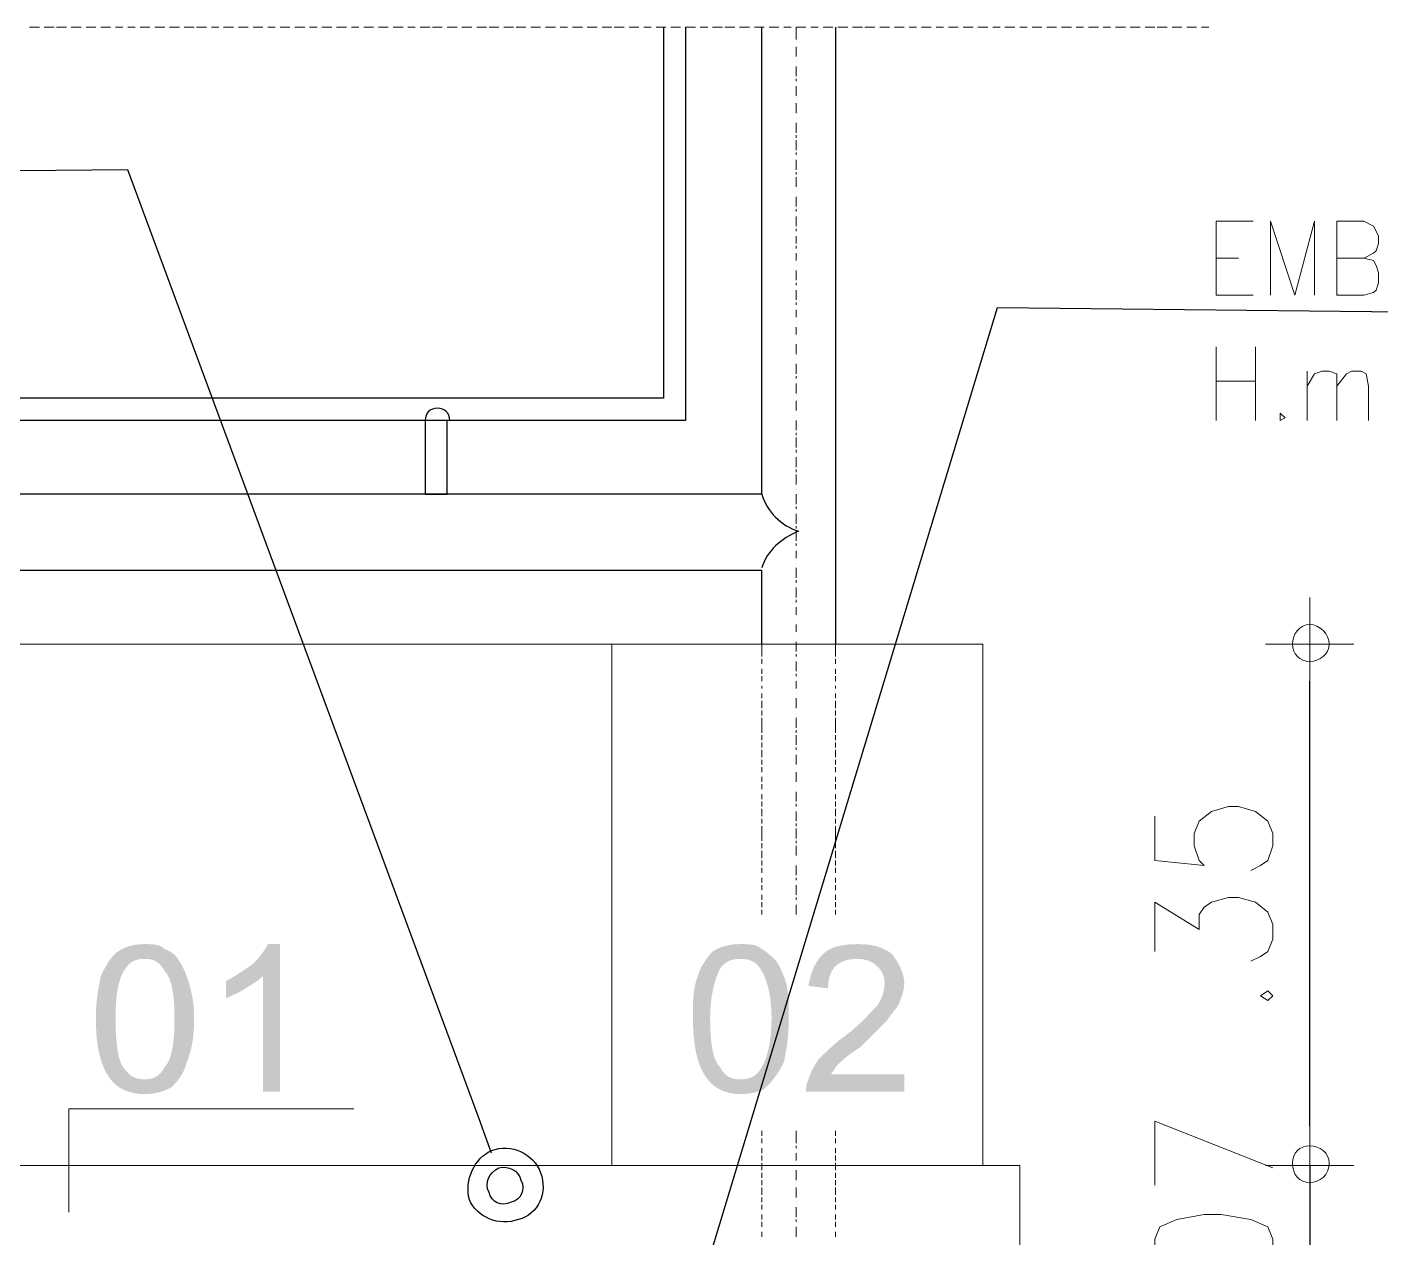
# Model space of a CAD drawing. Header units: millimetres. Extents: x 2928 to 3112, y 1220 to 1280.
# Drawn here: x 3096.001 to 3097.824, y 1252.333 to 1253.962 of the extents above; entities that cross this region are included whole.
import ezdxf

# ---------------------------------------------------------------- set-up
doc = ezdxf.new("R2010")
doc.units = ezdxf.units.MM

msp = doc.modelspace()

# ---------------------------------------------------------------- hatches: boundary and pattern name
at = {"true_color": 0x000007}
h = msp.add_hatch(color=7, dxfattribs=at)
edge = h.paths.add_edge_path()
edge.add_spline(control_points=[(3096.09406, 1252.62868), (3096.09406, 1252.65184), (3096.09737, 1252.66838), (3096.10068, 1252.68492), (3096.10068, 1252.68492), (3096.10729, 1252.69815), (3096.11391, 1252.71138), (3096.12383, 1252.718), (3096.12383, 1252.718), (3096.13376, 1252.72461), (3096.14368, 1252.72792), (3096.16022, 1252.72792), (3096.16022, 1252.72792), (3096.17014, 1252.72792), (3096.18007, 1252.72792), (3096.18668, 1252.7213), (3096.18668, 1252.7213), (3096.19661, 1252.718), (3096.20322, 1252.71138), (3096.20653, 1252.70476), (3096.20653, 1252.70476), (3096.21315, 1252.69484), (3096.21646, 1252.68492), (3096.21976, 1252.67499), (3096.21976, 1252.67499), (3096.22307, 1252.66176), (3096.22638, 1252.64853), (3096.22638, 1252.62868), (3096.22638, 1252.62868), (3096.22638, 1252.60222), (3096.22307, 1252.58568), (3096.21646, 1252.56914), (3096.21646, 1252.56914), (3096.21315, 1252.5559), (3096.20653, 1252.54598), (3096.19661, 1252.53606), (3096.19661, 1252.53606), (3096.18668, 1252.52944), (3096.17345, 1252.52613), (3096.16022, 1252.52613), (3096.16022, 1252.52613), (3096.14037, 1252.52613), (3096.12383, 1252.53275), (3096.11391, 1252.54598), (3096.11391, 1252.54598), (3096.10068, 1252.56252), (3096.09406, 1252.58898), (3096.09406, 1252.62868)], knot_values=[0, 0, 0, 0, 0.0208333, 0.0208333, 0.0208333, 0.0208333, 0.0416667, 0.0416667, 0.0416667, 0.0416667, 0.0625, 0.0625, 0.0625, 0.0625, 0.0833333, 0.0833333, 0.0833333, 0.0833333, 0.1041667, 0.1041667, 0.1041667, 0.1041667, 0.125, 0.125, 0.125, 0.125, 0.1458333, 0.1458333, 0.1458333, 0.1458333, 0.1666667, 0.1666667, 0.1666667, 0.1666667, 0.1875, 0.1875, 0.1875, 0.1875, 0.2083333, 0.2083333, 0.2083333, 0.2083333, 0.2291666, 0.2291666, 0.2291666, 0.2291666, 1, 1, 1, 1], degree=3, periodic=0)
edge = h.paths.add_edge_path()
edge.add_spline(control_points=[(3096.12052, 1252.62868), (3096.12052, 1252.5956), (3096.12383, 1252.57244), (3096.13045, 1252.56252), (3096.13045, 1252.56252), (3096.14037, 1252.54929), (3096.14699, 1252.54598), (3096.16022, 1252.54598), (3096.16022, 1252.54598), (3096.17014, 1252.54598), (3096.18007, 1252.54929), (3096.18668, 1252.56252), (3096.18668, 1252.56252), (3096.19661, 1252.57244), (3096.19992, 1252.5956), (3096.19992, 1252.62868), (3096.19992, 1252.62868), (3096.19992, 1252.65845), (3096.19661, 1252.68161), (3096.18668, 1252.69153), (3096.18668, 1252.69153), (3096.18007, 1252.70476), (3096.17014, 1252.70807), (3096.16022, 1252.70807), (3096.16022, 1252.70807), (3096.14699, 1252.70807), (3096.14037, 1252.70476), (3096.13376, 1252.69484), (3096.13376, 1252.69484), (3096.12383, 1252.68161), (3096.12052, 1252.65845), (3096.12052, 1252.62868)], knot_values=[0, 0, 0, 0, 0.03125, 0.03125, 0.03125, 0.03125, 0.0625, 0.0625, 0.0625, 0.0625, 0.09375, 0.09375, 0.09375, 0.09375, 0.125, 0.125, 0.125, 0.125, 0.15625, 0.15625, 0.15625, 0.15625, 0.1875, 0.1875, 0.1875, 0.1875, 0.21875, 0.21875, 0.21875, 0.21875, 1, 1, 1, 1], degree=3, periodic=0)
edge = h.paths.add_edge_path()
edge.add_line((3096.34216, 1252.52944), (3096.319, 1252.52944))
edge.add_line((3096.319, 1252.52944), (3096.319, 1252.68492))
edge.add_spline(control_points=[(3096.319, 1252.68492), (3096.31239, 1252.6783), (3096.30577, 1252.67499), (3096.29585, 1252.66838), (3096.29585, 1252.66838), (3096.28592, 1252.66176), (3096.276, 1252.65845), (3096.26938, 1252.65514)], knot_values=[0, 0, 0, 0, 0.125, 0.125, 0.125, 0.125, 1, 1, 1, 1], degree=3, periodic=0)
edge.add_line((3096.26938, 1252.65514), (3096.26938, 1252.6783))
edge.add_spline(control_points=[(3096.26938, 1252.6783), (3096.28261, 1252.68492), (3096.29585, 1252.69484), (3096.30577, 1252.70146), (3096.30577, 1252.70146), (3096.31569, 1252.71138), (3096.32231, 1252.7213), (3096.32562, 1252.72792)], knot_values=[0, 0, 0, 0, 0.125, 0.125, 0.125, 0.125, 1, 1, 1, 1], degree=3, periodic=0)
edge.add_line((3096.32562, 1252.72792), (3096.34216, 1252.72792))
edge.add_line((3096.34216, 1252.72792), (3096.34216, 1252.52944))
h = msp.add_hatch(color=7, dxfattribs=at)
edge = h.paths.add_edge_path()
edge.add_spline(control_points=[(3096.8979, 1252.62868), (3096.8979, 1252.65184), (3096.8979, 1252.66838), (3096.90451, 1252.68492), (3096.90451, 1252.68492), (3096.90782, 1252.69815), (3096.91775, 1252.71138), (3096.92436, 1252.718), (3096.92436, 1252.718), (3096.93429, 1252.72461), (3096.94752, 1252.72792), (3096.96075, 1252.72792), (3096.96075, 1252.72792), (3096.97398, 1252.72792), (3096.98391, 1252.72792), (3096.99052, 1252.7213), (3096.99052, 1252.7213), (3096.99714, 1252.718), (3097.00375, 1252.71138), (3097.01037, 1252.70476), (3097.01037, 1252.70476), (3097.01699, 1252.69484), (3097.02029, 1252.68492), (3097.0236, 1252.67499), (3097.0236, 1252.67499), (3097.02691, 1252.66176), (3097.02691, 1252.64853), (3097.02691, 1252.62868), (3097.02691, 1252.62868), (3097.02691, 1252.60222), (3097.0236, 1252.58568), (3097.02029, 1252.56914), (3097.02029, 1252.56914), (3097.01368, 1252.5559), (3097.00706, 1252.54598), (3096.99714, 1252.53606), (3096.99714, 1252.53606), (3096.99052, 1252.52944), (3096.97729, 1252.52613), (3096.96075, 1252.52613), (3096.96075, 1252.52613), (3096.94421, 1252.52613), (3096.92767, 1252.53275), (3096.91775, 1252.54598), (3096.91775, 1252.54598), (3096.90451, 1252.56252), (3096.8979, 1252.58898), (3096.8979, 1252.62868)], knot_values=[0, 0, 0, 0, 0.0208333, 0.0208333, 0.0208333, 0.0208333, 0.0416667, 0.0416667, 0.0416667, 0.0416667, 0.0625, 0.0625, 0.0625, 0.0625, 0.0833333, 0.0833333, 0.0833333, 0.0833333, 0.1041667, 0.1041667, 0.1041667, 0.1041667, 0.125, 0.125, 0.125, 0.125, 0.1458333, 0.1458333, 0.1458333, 0.1458333, 0.1666667, 0.1666667, 0.1666667, 0.1666667, 0.1875, 0.1875, 0.1875, 0.1875, 0.2083333, 0.2083333, 0.2083333, 0.2083333, 0.2291666, 0.2291666, 0.2291666, 0.2291666, 1, 1, 1, 1], degree=3, periodic=0)
edge = h.paths.add_edge_path()
edge.add_spline(control_points=[(3096.92105, 1252.62868), (3096.92105, 1252.5956), (3096.92436, 1252.57244), (3096.93429, 1252.56252), (3096.93429, 1252.56252), (3096.9409, 1252.54929), (3096.95083, 1252.54598), (3096.96075, 1252.54598), (3096.96075, 1252.54598), (3096.97398, 1252.54598), (3096.98391, 1252.54929), (3096.99052, 1252.56252), (3096.99052, 1252.56252), (3096.99714, 1252.57244), (3097.00375, 1252.5956), (3097.00375, 1252.62868), (3097.00375, 1252.62868), (3097.00375, 1252.65845), (3096.99714, 1252.68161), (3096.99052, 1252.69153), (3096.99052, 1252.69153), (3096.98391, 1252.70476), (3096.97398, 1252.70807), (3096.96075, 1252.70807), (3096.96075, 1252.70807), (3096.95083, 1252.70807), (3096.9409, 1252.70476), (3096.93429, 1252.69484), (3096.93429, 1252.69484), (3096.92767, 1252.68161), (3096.92105, 1252.65845), (3096.92105, 1252.62868)], knot_values=[0, 0, 0, 0, 0.03125, 0.03125, 0.03125, 0.03125, 0.0625, 0.0625, 0.0625, 0.0625, 0.09375, 0.09375, 0.09375, 0.09375, 0.125, 0.125, 0.125, 0.125, 0.15625, 0.15625, 0.15625, 0.15625, 0.1875, 0.1875, 0.1875, 0.1875, 0.21875, 0.21875, 0.21875, 0.21875, 1, 1, 1, 1], degree=3, periodic=0)
edge = h.paths.add_edge_path()
edge.add_line((3097.18238, 1252.5526), (3097.18238, 1252.52944))
edge.add_line((3097.18238, 1252.52944), (3097.05007, 1252.52944))
edge.add_spline(control_points=[(3097.05007, 1252.52944), (3097.05007, 1252.53275), (3097.05007, 1252.53937), (3097.05337, 1252.54598), (3097.05337, 1252.54598), (3097.05668, 1252.5559), (3097.05999, 1252.56252), (3097.06661, 1252.57244), (3097.06661, 1252.57244), (3097.07653, 1252.58237), (3097.08645, 1252.59229), (3097.09968, 1252.60222), (3097.09968, 1252.60222), (3097.12284, 1252.61876), (3097.13607, 1252.6353), (3097.146, 1252.64522), (3097.146, 1252.64522), (3097.15261, 1252.65514), (3097.15592, 1252.66507), (3097.15592, 1252.67499), (3097.15592, 1252.67499), (3097.15592, 1252.68492), (3097.15261, 1252.69153), (3097.146, 1252.69815), (3097.146, 1252.69815), (3097.13938, 1252.70476), (3097.12946, 1252.70807), (3097.11953, 1252.70807), (3097.11953, 1252.70807), (3097.1063, 1252.70807), (3097.09638, 1252.70476), (3097.08976, 1252.69815), (3097.08976, 1252.69815), (3097.08314, 1252.69153), (3097.07984, 1252.68161), (3097.07984, 1252.66838)], knot_values=[0, 0, 0, 0, 0.0277778, 0.0277778, 0.0277778, 0.0277778, 0.0555556, 0.0555556, 0.0555556, 0.0555556, 0.0833333, 0.0833333, 0.0833333, 0.0833333, 0.1111111, 0.1111111, 0.1111111, 0.1111111, 0.1388889, 0.1388889, 0.1388889, 0.1388889, 0.1666667, 0.1666667, 0.1666667, 0.1666667, 0.1944444, 0.1944444, 0.1944444, 0.1944444, 0.2222222, 0.2222222, 0.2222222, 0.2222222, 1, 1, 1, 1], degree=3, periodic=0)
edge.add_line((3097.07984, 1252.66838), (3097.05337, 1252.67168))
edge.add_spline(control_points=[(3097.05337, 1252.67168), (3097.05668, 1252.69153), (3097.0633, 1252.70476), (3097.07322, 1252.71469), (3097.07322, 1252.71469), (3097.08314, 1252.72461), (3097.09968, 1252.72792), (3097.11953, 1252.72792), (3097.11953, 1252.72792), (3097.13938, 1252.72792), (3097.15261, 1252.72461), (3097.16584, 1252.71469), (3097.16584, 1252.71469), (3097.17577, 1252.70146), (3097.18238, 1252.68822), (3097.18238, 1252.67499), (3097.18238, 1252.67499), (3097.18238, 1252.66507), (3097.17908, 1252.65845), (3097.17577, 1252.64853), (3097.17577, 1252.64853), (3097.17246, 1252.64191), (3097.16584, 1252.6353), (3097.15923, 1252.62537), (3097.15923, 1252.62537), (3097.15261, 1252.61876), (3097.13938, 1252.60552), (3097.12284, 1252.58898), (3097.12284, 1252.58898), (3097.1063, 1252.57906), (3097.09638, 1252.56914), (3097.09307, 1252.56583), (3097.09307, 1252.56583), (3097.08976, 1252.56252), (3097.08645, 1252.5559), (3097.08314, 1252.5526)], knot_values=[0, 0, 0, 0, 0.0277778, 0.0277778, 0.0277778, 0.0277778, 0.0555556, 0.0555556, 0.0555556, 0.0555556, 0.0833333, 0.0833333, 0.0833333, 0.0833333, 0.1111111, 0.1111111, 0.1111111, 0.1111111, 0.1388889, 0.1388889, 0.1388889, 0.1388889, 0.1666667, 0.1666667, 0.1666667, 0.1666667, 0.1944444, 0.1944444, 0.1944444, 0.1944444, 0.2222222, 0.2222222, 0.2222222, 0.2222222, 1, 1, 1, 1], degree=3, periodic=0)
edge.add_line((3097.08314, 1252.5526), (3097.18238, 1252.5526))

# ---------------------------------------------------------------- linework, layer by layer
at = {"color": 7, "linetype": 'Continuous', "lineweight": -2, "true_color": 0x000007}
for points in [[(3096.88797, 1253.9618), (3096.88797, 1253.43252), (3094.18867, 1253.43252)], [(3096.8582, 1253.9618), (3096.8582, 1253.46229), (3094.18867, 1253.46229)], [(3096.99052, 1253.33328), (3096.99052, 1253.9618), (3096.99052, 1253.9618)], [(3097.08976, 1253.9618), (3097.08976, 1253.13149), (3097.08976, 1253.13149)], [(3096.53733, 1253.43252), (3096.53733, 1253.33328), (3096.5671, 1253.33328)], [(3096.5671, 1253.33328), (3096.5671, 1253.43252), (3096.5671, 1253.43252)], [(3096.99052, 1253.33328), (3094.18867, 1253.33328), (3094.18867, 1253.33328)], [(3096.99052, 1253.23073), (3094.18867, 1253.23073), (3094.18867, 1253.23073)], [(3096.99052, 1253.13149), (3096.99052, 1253.23073), (3096.99052, 1253.23073)]]:
    msp.add_lwpolyline(points, dxfattribs=at)
at = {"color": 7, "linetype": 'Continuous', "lineweight": 9, "true_color": 0x000007}
for points in [[(3096.01798, 1253.9618), (3096.00474, 1253.9618), (3096.00474, 1253.9618)], [(3096.03782, 1253.9618), (3096.02459, 1253.9618), (3096.02459, 1253.9618)], [(3096.05436, 1253.9618), (3096.04113, 1253.9618), (3096.04113, 1253.9618)], [(3096.07421, 1253.9618), (3096.06098, 1253.9618), (3096.06098, 1253.9618)], [(3096.09406, 1253.9618), (3096.08083, 1253.9618), (3096.08083, 1253.9618)], [(3096.11391, 1253.9618), (3096.10068, 1253.9618), (3096.10068, 1253.9618)], [(3096.13045, 1253.9618), (3096.12052, 1253.9618), (3096.12052, 1253.9618)], [(3096.14699, 1253.9618), (3096.13706, 1253.9618), (3096.13706, 1253.9618)], [(3096.16684, 1253.9618), (3096.1536, 1253.9618), (3096.1536, 1253.9618)], [(3096.18668, 1253.9618), (3096.17345, 1253.9618), (3096.17345, 1253.9618)], [(3096.20653, 1253.9618), (3096.1933, 1253.9618), (3096.1933, 1253.9618)], [(3096.22638, 1253.9618), (3096.21315, 1253.9618), (3096.21315, 1253.9618)], [(3096.24292, 1253.9618), (3096.22969, 1253.9618), (3096.22969, 1253.9618)], [(3096.25946, 1253.9618), (3096.24953, 1253.9618), (3096.24953, 1253.9618)], [(3096.27931, 1253.9618), (3096.26607, 1253.9618), (3096.26607, 1253.9618)], [(3096.29915, 1253.9618), (3096.28592, 1253.9618), (3096.28592, 1253.9618)], [(3096.319, 1253.9618), (3096.30577, 1253.9618), (3096.30577, 1253.9618)], [(3096.33554, 1253.9618), (3096.32562, 1253.9618), (3096.32562, 1253.9618)], [(3096.35539, 1253.9618), (3096.34216, 1253.9618), (3096.34216, 1253.9618)], [(3096.37524, 1253.9618), (3096.36201, 1253.9618), (3096.36201, 1253.9618)], [(3096.39178, 1253.9618), (3096.38185, 1253.9618), (3096.38185, 1253.9618)], [(3096.41163, 1253.9618), (3096.39839, 1253.9618), (3096.39839, 1253.9618)], [(3096.43147, 1253.9618), (3096.41824, 1253.9618), (3096.41824, 1253.9618)], [(3096.44801, 1253.9618), (3096.43809, 1253.9618), (3096.43809, 1253.9618)], [(3096.46786, 1253.9618), (3096.45463, 1253.9618), (3096.45463, 1253.9618)], [(3096.48771, 1253.9618), (3096.47448, 1253.9618), (3096.47448, 1253.9618)], [(3096.50756, 1253.9618), (3096.49433, 1253.9618), (3096.49433, 1253.9618)], [(3096.5241, 1253.9618), (3096.51417, 1253.9618), (3096.51417, 1253.9618)], [(3096.54394, 1253.9618), (3096.53071, 1253.9618), (3096.53071, 1253.9618)], [(3096.56048, 1253.9618), (3096.54725, 1253.9618), (3096.54725, 1253.9618)], [(3096.58033, 1253.9618), (3096.5671, 1253.9618), (3096.5671, 1253.9618)], [(3096.60018, 1253.9618), (3096.58695, 1253.9618), (3096.58695, 1253.9618)], [(3096.62003, 1253.9618), (3096.6068, 1253.9618), (3096.6068, 1253.9618)], [(3096.63657, 1253.9618), (3096.62334, 1253.9618), (3096.62334, 1253.9618)], [(3096.65642, 1253.9618), (3096.64318, 1253.9618), (3096.64318, 1253.9618)], [(3096.67296, 1253.9618), (3096.65972, 1253.9618), (3096.65972, 1253.9618)], [(3096.6928, 1253.9618), (3096.67957, 1253.9618), (3096.67957, 1253.9618)], [(3096.71265, 1253.9618), (3096.69942, 1253.9618), (3096.69942, 1253.9618)], [(3096.72919, 1253.9618), (3096.71927, 1253.9618), (3096.71927, 1253.9618)], [(3096.74904, 1253.9618), (3096.73581, 1253.9618), (3096.73581, 1253.9618)], [(3096.76889, 1253.9618), (3096.75566, 1253.9618), (3096.75566, 1253.9618)], [(3096.78874, 1253.9618), (3096.7755, 1253.9618), (3096.7755, 1253.9618)], [(3096.80527, 1253.9618), (3096.79204, 1253.9618), (3096.79204, 1253.9618)], [(3096.82512, 1253.9618), (3096.81189, 1253.9618), (3096.81189, 1253.9618)], [(3096.84166, 1253.9618), (3096.83174, 1253.9618), (3096.83174, 1253.9618)], [(3096.86151, 1253.9618), (3096.84828, 1253.9618), (3096.84828, 1253.9618)], [(3096.88136, 1253.9618), (3096.86813, 1253.9618), (3096.86813, 1253.9618)], [(3096.90121, 1253.9618), (3096.88797, 1253.9618), (3096.88797, 1253.9618)], [(3096.91775, 1253.9618), (3096.90782, 1253.9618), (3096.90782, 1253.9618)], [(3096.93759, 1253.9618), (3096.92436, 1253.9618), (3096.92436, 1253.9618)], [(3096.95413, 1253.9618), (3096.9409, 1253.9618), (3096.9409, 1253.9618)], [(3096.97398, 1253.9618), (3096.96075, 1253.9618), (3096.96075, 1253.9618)], [(3096.99383, 1253.9618), (3096.9806, 1253.9618), (3096.9806, 1253.9618)], [(3097.01368, 1253.9618), (3097.00045, 1253.9618), (3097.00045, 1253.9618)], [(3097.03022, 1253.9618), (3097.02029, 1253.9618), (3097.02029, 1253.9618)], [(3097.05007, 1253.9618), (3097.03683, 1253.9618), (3097.03683, 1253.9618)], [(3097.06661, 1253.9618), (3097.05668, 1253.9618), (3097.05668, 1253.9618)], [(3097.08645, 1253.9618), (3097.07322, 1253.9618), (3097.07322, 1253.9618)], [(3097.1063, 1253.9618), (3097.09307, 1253.9618), (3097.09307, 1253.9618)], [(3097.12615, 1253.9618), (3097.11292, 1253.9618), (3097.11292, 1253.9618)], [(3097.14269, 1253.9618), (3097.12946, 1253.9618), (3097.12946, 1253.9618)], [(3097.16254, 1253.9618), (3097.1493, 1253.9618), (3097.1493, 1253.9618)], [(3097.18238, 1253.9618), (3097.16915, 1253.9618), (3097.16915, 1253.9618)], [(3097.19892, 1253.9618), (3097.189, 1253.9618), (3097.189, 1253.9618)], [(3097.21877, 1253.9618), (3097.20554, 1253.9618), (3097.20554, 1253.9618)], [(3097.23531, 1253.9618), (3097.22539, 1253.9618), (3097.22539, 1253.9618)], [(3097.25516, 1253.9618), (3097.24193, 1253.9618), (3097.24193, 1253.9618)], [(3097.27501, 1253.9618), (3097.26178, 1253.9618), (3097.26178, 1253.9618)], [(3097.29486, 1253.9618), (3097.28162, 1253.9618), (3097.28162, 1253.9618)], [(3097.3114, 1253.9618), (3097.30147, 1253.9618), (3097.30147, 1253.9618)], [(3097.33124, 1253.9618), (3097.31801, 1253.9618), (3097.31801, 1253.9618)], [(3097.34778, 1253.9618), (3097.33786, 1253.9618), (3097.33786, 1253.9618)], [(3097.36763, 1253.9618), (3097.3544, 1253.9618), (3097.3544, 1253.9618)], [(3097.38748, 1253.9618), (3097.37425, 1253.9618), (3097.37425, 1253.9618)], [(3097.40733, 1253.9618), (3097.39409, 1253.9618), (3097.39409, 1253.9618)], [(3097.42387, 1253.9618), (3097.41394, 1253.9618), (3097.41394, 1253.9618)], [(3097.44371, 1253.9618), (3097.43048, 1253.9618), (3097.43048, 1253.9618)], [(3097.46025, 1253.9618), (3097.45033, 1253.9618), (3097.45033, 1253.9618)], [(3097.4801, 1253.9618), (3097.46687, 1253.9618), (3097.46687, 1253.9618)], [(3097.49995, 1253.9618), (3097.48672, 1253.9618), (3097.48672, 1253.9618)], [(3097.5198, 1253.9618), (3097.50657, 1253.9618), (3097.50657, 1253.9618)], [(3097.53634, 1253.9618), (3097.52311, 1253.9618), (3097.52311, 1253.9618)], [(3097.55619, 1253.9618), (3097.54295, 1253.9618), (3097.54295, 1253.9618)], [(3097.57603, 1253.9618), (3097.5628, 1253.9618), (3097.5628, 1253.9618)], [(3097.59257, 1253.9618), (3097.58265, 1253.9618), (3097.58265, 1253.9618)], [(3097.6025, 1253.60123), (3097.6025, 1253.70046), (3097.65212, 1253.70046)], [(3097.67527, 1253.60123), (3097.67527, 1253.70046), (3097.70835, 1253.60123), (3097.73482, 1253.70046), (3097.73482, 1253.60123)], [(3097.80098, 1253.65085), (3097.81421, 1253.64754), (3097.81752, 1253.64092), (3097.82082, 1253.631), (3097.82082, 1253.61777), (3097.81752, 1253.60784), (3097.81421, 1253.60453), (3097.80098, 1253.60123), (3097.76459, 1253.60123), (3097.76459, 1253.70046), (3097.80098, 1253.70046), (3097.81421, 1253.69385), (3097.81752, 1253.68723), (3097.82082, 1253.68062), (3097.82082, 1253.67069), (3097.81752, 1253.66077), (3097.81421, 1253.65746), (3097.80098, 1253.65085), (3097.76459, 1253.65085)], [(3097.6025, 1253.65085), (3097.63227, 1253.65085), (3097.63227, 1253.65085)], [(3097.6025, 1253.60123), (3097.65212, 1253.60123), (3097.65212, 1253.60123)], [(3097.6025, 1253.53176), (3097.6025, 1253.43252), (3097.6025, 1253.43252)], [(3097.65542, 1253.53176), (3097.65542, 1253.43252), (3097.65542, 1253.43252)], [(3097.72489, 1253.49868), (3097.72489, 1253.43252), (3097.72489, 1253.43252)], [(3097.72489, 1253.47883), (3097.73482, 1253.49537), (3097.74474, 1253.49868), (3097.75466, 1253.49868), (3097.76459, 1253.49537), (3097.76459, 1253.47883), (3097.76459, 1253.43252)], [(3097.76459, 1253.47883), (3097.77782, 1253.49537), (3097.78444, 1253.49868), (3097.79767, 1253.49868), (3097.80428, 1253.49537), (3097.80759, 1253.47883), (3097.80759, 1253.43252)], [(3097.6025, 1253.48545), (3097.65542, 1253.48545), (3097.65542, 1253.48545)], [(3097.7282, 1253.07195), (3097.7282, 1253.19434), (3097.7282, 1253.19434)], [(3094.18867, 1253.13149), (3096.78874, 1253.13149), (3096.78874, 1253.13149)], [(3097.66866, 1253.13149), (3097.78774, 1253.13149), (3097.78774, 1253.13149)], [(3097.5198, 1252.89993), (3097.5198, 1252.84039), (3097.58596, 1252.83377), (3097.57934, 1252.84039), (3097.57273, 1252.86024), (3097.57273, 1252.87678), (3097.57934, 1252.89332), (3097.59588, 1252.90655), (3097.61904, 1252.91317), (3097.63227, 1252.91317), (3097.65542, 1252.90655), (3097.67196, 1252.89332), (3097.67858, 1252.87678), (3097.67858, 1252.86024), (3097.67196, 1252.84039), (3097.66204, 1252.83377), (3097.64881, 1252.82716)], [(3097.5198, 1252.718), (3097.5198, 1252.78416), (3097.57934, 1252.74777), (3097.57934, 1252.76762), (3097.58596, 1252.77754), (3097.59588, 1252.78416), (3097.61904, 1252.79077), (3097.63227, 1252.79077), (3097.65542, 1252.78416), (3097.67196, 1252.77092), (3097.67858, 1252.75438), (3097.67858, 1252.73454), (3097.67196, 1252.718), (3097.66204, 1252.71138), (3097.64881, 1252.70476)], [(3096.4414, 1252.50629), (3096.05767, 1252.50629), (3096.05767, 1252.36735)], [(3097.67858, 1252.42689), (3097.5198, 1252.48975), (3097.5198, 1252.40374)], [(3097.7282, 1252.49305), (3097.7282, 1252.37066), (3097.7282, 1252.37066)], [(3097.7282, 1252.49305), (3097.7282, 1252.37066), (3097.7282, 1252.37066)], [(3097.78774, 1252.4302), (3097.66866, 1252.4302), (3097.66866, 1252.4302)], [(3097.78774, 1252.4302), (3097.66866, 1252.4302), (3097.66866, 1252.4302)], [(3097.7282, 1252.2218), (3097.7282, 1252.34089), (3097.7282, 1252.34089)]]:
    msp.add_lwpolyline(points, dxfattribs=at)
at = {"color": 252, "linetype": 'Continuous', "lineweight": 5, "true_color": 0x989898}
for points in [[(3097.03683, 1253.94526), (3097.03683, 1253.9618), (3097.03683, 1253.9618)], [(3097.03683, 1253.9221), (3097.03683, 1253.93533), (3097.03683, 1253.93533)], [(3097.03683, 1253.89564), (3097.03683, 1253.90887), (3097.03683, 1253.90887)], [(3097.03683, 1253.88902), (3097.03683, 1253.89233), (3097.03683, 1253.89233)], [(3097.03683, 1253.86917), (3097.03683, 1253.8824), (3097.03683, 1253.8824)], [(3097.03683, 1253.84602), (3097.03683, 1253.85925), (3097.03683, 1253.85925)], [(3097.03683, 1253.81955), (3097.03683, 1253.83278), (3097.03683, 1253.83278)], [(3097.03683, 1253.81294), (3097.03683, 1253.81624), (3097.03683, 1253.81624)], [(3097.03683, 1253.7964), (3097.03683, 1253.80963), (3097.03683, 1253.80963)], [(3097.03683, 1253.78978), (3097.03683, 1253.79309), (3097.03683, 1253.79309)], [(3097.03683, 1253.76993), (3097.03683, 1253.78316), (3097.03683, 1253.78316)], [(3097.03683, 1253.76332), (3097.03683, 1253.76662), (3097.03683, 1253.76662)], [(3097.03683, 1253.74678), (3097.03683, 1253.76001), (3097.03683, 1253.76001)], [(3097.03683, 1253.72031), (3097.03683, 1253.73354), (3097.03683, 1253.73354)], [(3097.03683, 1253.7137), (3097.03683, 1253.717), (3097.03683, 1253.717)], [(3097.03683, 1253.69385), (3097.03683, 1253.70708), (3097.03683, 1253.70708)], [(3097.03683, 1253.68723), (3097.03683, 1253.69054), (3097.03683, 1253.69054)], [(3097.03683, 1253.67069), (3097.03683, 1253.68062), (3097.03683, 1253.68062)], [(3097.03683, 1253.66408), (3097.03683, 1253.66739), (3097.03683, 1253.66739)], [(3097.03683, 1253.64754), (3097.03683, 1253.65746), (3097.03683, 1253.65746)], [(3097.03683, 1253.62107), (3097.03683, 1253.63431), (3097.03683, 1253.63431)], [(3097.03683, 1253.61446), (3097.03683, 1253.61777), (3097.03683, 1253.61777)], [(3097.03683, 1253.59461), (3097.03683, 1253.60784), (3097.03683, 1253.60784)], [(3097.03683, 1253.58799), (3097.03683, 1253.5913), (3097.03683, 1253.5913)], [(3097.03683, 1253.57145), (3097.03683, 1253.58138), (3097.03683, 1253.58138)], [(3097.03683, 1253.5483), (3097.03683, 1253.55822), (3097.03683, 1253.55822)], [(3097.03683, 1253.52183), (3097.03683, 1253.53507), (3097.03683, 1253.53507)], [(3097.03683, 1253.49537), (3097.03683, 1253.5086), (3097.03683, 1253.5086)], [(3097.03683, 1253.48875), (3097.03683, 1253.49206), (3097.03683, 1253.49206)], [(3097.03683, 1253.46891), (3097.03683, 1253.48214), (3097.03683, 1253.48214)], [(3097.03683, 1253.44575), (3097.03683, 1253.45898), (3097.03683, 1253.45898)], [(3097.03683, 1253.41929), (3097.03683, 1253.43252), (3097.03683, 1253.43252)], [(3097.03683, 1253.41267), (3097.03683, 1253.41598), (3097.03683, 1253.41598)], [(3097.03683, 1253.39613), (3097.03683, 1253.40936), (3097.03683, 1253.40936)], [(3097.03683, 1253.38952), (3097.03683, 1253.39282), (3097.03683, 1253.39282)], [(3097.03683, 1253.36967), (3097.03683, 1253.3829), (3097.03683, 1253.3829)], [(3097.03683, 1253.36305), (3097.03683, 1253.36636), (3097.03683, 1253.36636)], [(3097.03683, 1253.34651), (3097.03683, 1253.35974), (3097.03683, 1253.35974)], [(3097.03683, 1253.32005), (3097.03683, 1253.33328), (3097.03683, 1253.33328)], [(3097.03683, 1253.31343), (3097.03683, 1253.31674), (3097.03683, 1253.31674)], [(3097.03683, 1253.29358), (3097.03683, 1253.30682), (3097.03683, 1253.30682)], [(3097.03683, 1253.28697), (3097.03683, 1253.29028), (3097.03683, 1253.29028)], [(3097.03683, 1253.27043), (3097.03683, 1253.28366), (3097.03683, 1253.28366)], [(3097.03683, 1253.26381), (3097.03683, 1253.26712), (3097.03683, 1253.26712)], [(3097.03683, 1253.24727), (3097.03683, 1253.2572), (3097.03683, 1253.2572)], [(3097.03683, 1253.22081), (3097.03683, 1253.23404), (3097.03683, 1253.23404)], [(3097.03683, 1253.21419), (3097.03683, 1253.2175), (3097.03683, 1253.2175)], [(3097.03683, 1253.19434), (3097.03683, 1253.20758), (3097.03683, 1253.20758)], [(3097.03683, 1253.18773), (3097.03683, 1253.19104), (3097.03683, 1253.19104)], [(3097.03683, 1253.17119), (3097.03683, 1253.18111), (3097.03683, 1253.18111)], [(3097.03683, 1253.14803), (3097.03683, 1253.15796), (3097.03683, 1253.15796)], [(3096.99052, 1253.13149), (3096.99052, 1253.12488), (3096.99052, 1253.12488)], [(3096.99052, 1253.12488), (3096.99052, 1253.11495), (3096.99052, 1253.11495)], [(3097.03683, 1253.12157), (3097.03683, 1253.1348), (3097.03683, 1253.1348)], [(3097.08976, 1253.12488), (3097.08976, 1253.13149), (3097.08976, 1253.13149)], [(3097.08976, 1253.11495), (3097.08976, 1253.12488), (3097.08976, 1253.12488)], [(3096.99052, 1253.11165), (3096.99052, 1253.10503), (3096.99052, 1253.10503)], [(3097.03683, 1253.11495), (3097.03683, 1253.11826), (3097.03683, 1253.11826)], [(3097.03683, 1253.09511), (3097.03683, 1253.10834), (3097.03683, 1253.10834)], [(3097.08976, 1253.10503), (3097.08976, 1253.11165), (3097.08976, 1253.11165)], [(3096.99052, 1253.09841), (3096.99052, 1253.0918), (3096.99052, 1253.0918)], [(3096.99052, 1253.08849), (3096.99052, 1253.08187), (3096.99052, 1253.08187)], [(3097.03683, 1253.08849), (3097.03683, 1253.0918), (3097.03683, 1253.0918)], [(3097.08976, 1253.0918), (3097.08976, 1253.09841), (3097.08976, 1253.09841)], [(3097.08976, 1253.08187), (3097.08976, 1253.08849), (3097.08976, 1253.08849)], [(3096.99052, 1253.07526), (3096.99052, 1253.07195), (3096.99052, 1253.07195)], [(3097.03683, 1253.07195), (3097.03683, 1253.08187), (3097.03683, 1253.08187)], [(3097.08976, 1253.07195), (3097.08976, 1253.07526), (3097.08976, 1253.07526)], [(3096.99052, 1253.06533), (3096.99052, 1253.05872), (3096.99052, 1253.05872)], [(3096.99052, 1253.05541), (3096.99052, 1253.04549), (3096.99052, 1253.04549)], [(3097.03683, 1253.04549), (3097.03683, 1253.05872), (3097.03683, 1253.05872)], [(3097.08976, 1253.05872), (3097.08976, 1253.06533), (3097.08976, 1253.06533)], [(3097.08976, 1253.04549), (3097.08976, 1253.05541), (3097.08976, 1253.05541)], [(3096.99052, 1253.04218), (3096.99052, 1253.03556), (3096.99052, 1253.03556)], [(3096.99052, 1253.03225), (3096.99052, 1253.02233), (3096.99052, 1253.02233)], [(3097.03683, 1253.01902), (3097.03683, 1253.03225), (3097.03683, 1253.03225)], [(3097.08976, 1253.03556), (3097.08976, 1253.04218), (3097.08976, 1253.04218)], [(3097.08976, 1253.02233), (3097.08976, 1253.03225), (3097.08976, 1253.03225)], [(3096.99052, 1253.02233), (3096.99052, 1253.01241), (3096.99052, 1253.01241)], [(3097.03683, 1253.01241), (3097.03683, 1253.01571), (3097.03683, 1253.01571)], [(3097.08976, 1253.01241), (3097.08976, 1253.02233), (3097.08976, 1253.02233)], [(3096.99052, 1253.0091), (3096.99052, 1253.00248), (3096.99052, 1253.00248)], [(3096.99052, 1252.99917), (3096.99052, 1252.99256), (3096.99052, 1252.99256)], [(3097.03683, 1252.99587), (3097.03683, 1253.0091), (3097.03683, 1253.0091)], [(3097.08976, 1253.00248), (3097.08976, 1253.0091), (3097.08976, 1253.0091)], [(3097.08976, 1252.99256), (3097.08976, 1252.99917), (3097.08976, 1252.99917)], [(3096.99052, 1252.98925), (3096.99052, 1252.97933), (3096.99052, 1252.97933)], [(3096.99052, 1252.97602), (3096.99052, 1252.9694), (3096.99052, 1252.9694)], [(3097.03683, 1252.98925), (3097.03683, 1252.99256), (3097.03683, 1252.99256)], [(3097.03683, 1252.9694), (3097.03683, 1252.98263), (3097.03683, 1252.98263)], [(3097.08976, 1252.97933), (3097.08976, 1252.98925), (3097.08976, 1252.98925)], [(3097.08976, 1252.9694), (3097.08976, 1252.97602), (3097.08976, 1252.97602)], [(3096.99052, 1252.96609), (3096.99052, 1252.95948), (3096.99052, 1252.95948)], [(3097.03683, 1252.94625), (3097.03683, 1252.95948), (3097.03683, 1252.95948)], [(3097.08976, 1252.95948), (3097.08976, 1252.96609), (3097.08976, 1252.96609)], [(3096.99052, 1252.95286), (3096.99052, 1252.94625), (3096.99052, 1252.94625)], [(3096.99052, 1252.94294), (3096.99052, 1252.93632), (3096.99052, 1252.93632)], [(3097.08976, 1252.94625), (3097.08976, 1252.95286), (3097.08976, 1252.95286)], [(3097.08976, 1252.93632), (3097.08976, 1252.94294), (3097.08976, 1252.94294)], [(3096.99052, 1252.92971), (3096.99052, 1252.92309), (3096.99052, 1252.92309)], [(3097.03683, 1252.91978), (3097.03683, 1252.93301), (3097.03683, 1252.93301)], [(3097.08976, 1252.92309), (3097.08976, 1252.92971), (3097.08976, 1252.92971)], [(3096.99052, 1252.91978), (3096.99052, 1252.91317), (3096.99052, 1252.91317)], [(3096.99052, 1252.90986), (3096.99052, 1252.89993), (3096.99052, 1252.89993)], [(3097.03683, 1252.91317), (3097.03683, 1252.91647), (3097.03683, 1252.91647)], [(3097.03683, 1252.89332), (3097.03683, 1252.90655), (3097.03683, 1252.90655)], [(3097.08976, 1252.91317), (3097.08976, 1252.91978), (3097.08976, 1252.91978)], [(3097.08976, 1252.89993), (3097.08976, 1252.90986), (3097.08976, 1252.90986)], [(3096.99052, 1252.89663), (3096.99052, 1252.89001), (3096.99052, 1252.89001)], [(3096.99052, 1252.8867), (3096.99052, 1252.87678), (3096.99052, 1252.87678)], [(3097.03683, 1252.8867), (3097.03683, 1252.89001), (3097.03683, 1252.89001)], [(3097.08976, 1252.89001), (3097.08976, 1252.89663), (3097.08976, 1252.89663)], [(3097.08976, 1252.87678), (3097.08976, 1252.8867), (3097.08976, 1252.8867)], [(3096.99052, 1252.87678), (3096.99052, 1252.86685), (3096.99052, 1252.86685)], [(3097.03683, 1252.87016), (3097.03683, 1252.88339), (3097.03683, 1252.88339)], [(3097.03683, 1252.86355), (3097.03683, 1252.86685), (3097.03683, 1252.86685)], [(3097.08976, 1252.86685), (3097.08976, 1252.87678), (3097.08976, 1252.87678)], [(3096.99052, 1252.86355), (3096.99052, 1252.85693), (3096.99052, 1252.85693)], [(3096.99052, 1252.85362), (3096.99052, 1252.8437), (3096.99052, 1252.8437)], [(3097.03683, 1252.84701), (3097.03683, 1252.86024), (3097.03683, 1252.86024)], [(3097.08976, 1252.85693), (3097.08976, 1252.86355), (3097.08976, 1252.86355)], [(3097.08976, 1252.8437), (3097.08976, 1252.85362), (3097.08976, 1252.85362)], [(3096.99052, 1252.84039), (3096.99052, 1252.83377), (3096.99052, 1252.83377)], [(3096.99052, 1252.83047), (3096.99052, 1252.82385), (3096.99052, 1252.82385)], [(3097.03683, 1252.82054), (3097.03683, 1252.83377), (3097.03683, 1252.83377)], [(3097.08976, 1252.83377), (3097.08976, 1252.84039), (3097.08976, 1252.84039)], [(3097.08976, 1252.82385), (3097.08976, 1252.83047), (3097.08976, 1252.83047)], [(3096.99052, 1252.81724), (3096.99052, 1252.81062), (3096.99052, 1252.81062)], [(3097.03683, 1252.81393), (3097.03683, 1252.81724), (3097.03683, 1252.81724)], [(3097.08976, 1252.81062), (3097.08976, 1252.81724), (3097.08976, 1252.81724)], [(3096.99052, 1252.80731), (3096.99052, 1252.8007), (3096.99052, 1252.8007)], [(3096.99052, 1252.79408), (3096.99052, 1252.78746), (3096.99052, 1252.78746)], [(3097.03683, 1252.79408), (3097.03683, 1252.80731), (3097.03683, 1252.80731)], [(3097.08976, 1252.8007), (3097.08976, 1252.80731), (3097.08976, 1252.80731)], [(3097.08976, 1252.78746), (3097.08976, 1252.79408), (3097.08976, 1252.79408)], [(3096.99052, 1252.78416), (3096.99052, 1252.77754), (3096.99052, 1252.77754)], [(3097.03683, 1252.78746), (3097.03683, 1252.79077), (3097.03683, 1252.79077)], [(3097.03683, 1252.76762), (3097.03683, 1252.78085), (3097.03683, 1252.78085)], [(3097.08976, 1252.77754), (3097.08976, 1252.78416), (3097.08976, 1252.78416)], [(3096.99052, 1252.77423), (3096.99052, 1252.76762), (3096.99052, 1252.76762)], [(3097.08976, 1252.76762), (3097.08976, 1252.77423), (3097.08976, 1252.77423)], [(3096.99052, 1252.47651), (3096.99052, 1252.4699), (3096.99052, 1252.4699)], [(3096.99052, 1252.46659), (3096.99052, 1252.45997), (3096.99052, 1252.45997)], [(3097.03683, 1252.45997), (3097.03683, 1252.47651), (3097.03683, 1252.47651)], [(3097.08976, 1252.4699), (3097.08976, 1252.47651), (3097.08976, 1252.47651)], [(3097.08976, 1252.45997), (3097.08976, 1252.46659), (3097.08976, 1252.46659)], [(3096.99052, 1252.45336), (3096.99052, 1252.44674), (3096.99052, 1252.44674)], [(3097.03683, 1252.45336), (3097.03683, 1252.45667), (3097.03683, 1252.45667)], [(3097.08976, 1252.44674), (3097.08976, 1252.45336), (3097.08976, 1252.45336)], [(3096.99052, 1252.44343), (3096.99052, 1252.43682), (3096.99052, 1252.43682)], [(3096.99052, 1252.43351), (3096.99052, 1252.42359), (3096.99052, 1252.42359)], [(3097.03683, 1252.43682), (3097.03683, 1252.44674), (3097.03683, 1252.44674)], [(3097.08976, 1252.43682), (3097.08976, 1252.44343), (3097.08976, 1252.44343)], [(3097.08976, 1252.42359), (3097.08976, 1252.43351), (3097.08976, 1252.43351)], [(3096.99052, 1252.42028), (3096.99052, 1252.41366), (3096.99052, 1252.41366)], [(3096.99052, 1252.41035), (3096.99052, 1252.40374), (3096.99052, 1252.40374)], [(3097.03683, 1252.41035), (3097.03683, 1252.42359), (3097.03683, 1252.42359)], [(3097.08976, 1252.41366), (3097.08976, 1252.42028), (3097.08976, 1252.42028)], [(3097.08976, 1252.40374), (3097.08976, 1252.41035), (3097.08976, 1252.41035)], [(3096.99052, 1252.40043), (3096.99052, 1252.39051), (3096.99052, 1252.39051)], [(3097.03683, 1252.3872), (3097.03683, 1252.40043), (3097.03683, 1252.40043)], [(3097.08976, 1252.39051), (3097.08976, 1252.40043), (3097.08976, 1252.40043)], [(3096.99052, 1252.3872), (3096.99052, 1252.38058), (3096.99052, 1252.38058)], [(3096.99052, 1252.37727), (3096.99052, 1252.37066), (3096.99052, 1252.37066)], [(3097.03683, 1252.36073), (3097.03683, 1252.37397), (3097.03683, 1252.37397)], [(3097.08976, 1252.38058), (3097.08976, 1252.3872), (3097.08976, 1252.3872)], [(3097.08976, 1252.37066), (3097.08976, 1252.37727), (3097.08976, 1252.37727)], [(3096.99052, 1252.36404), (3096.99052, 1252.35743), (3096.99052, 1252.35743)], [(3097.03683, 1252.35412), (3097.03683, 1252.35743), (3097.03683, 1252.35743)], [(3097.08976, 1252.35743), (3097.08976, 1252.36404), (3097.08976, 1252.36404)], [(3096.99052, 1252.35412), (3096.99052, 1252.3475), (3096.99052, 1252.3475)], [(3096.99052, 1252.34089), (3096.99052, 1252.33427), (3096.99052, 1252.33427)], [(3097.03683, 1252.33427), (3097.03683, 1252.3475), (3097.03683, 1252.3475)], [(3097.08976, 1252.3475), (3097.08976, 1252.35412), (3097.08976, 1252.35412)], [(3097.08976, 1252.33427), (3097.08976, 1252.34089), (3097.08976, 1252.34089)]]:
    msp.add_lwpolyline(points, dxfattribs=at)
for points in [[(3097.03683, 1253.94195), (3097.03683, 1253.94195)], [(3097.03683, 1253.91548), (3097.03683, 1253.91548)], [(3097.03683, 1253.86586), (3097.03683, 1253.86586)], [(3097.03683, 1253.8394), (3097.03683, 1253.8394)], [(3097.03683, 1253.74016), (3097.03683, 1253.74016)], [(3097.03683, 1253.64092), (3097.03683, 1253.64092)], [(3097.03683, 1253.56484), (3097.03683, 1253.56484)], [(3097.03683, 1253.54168), (3097.03683, 1253.54168)], [(3097.03683, 1253.51522), (3097.03683, 1253.51522)], [(3097.03683, 1253.4656), (3097.03683, 1253.4656)], [(3097.03683, 1253.43913), (3097.03683, 1253.43913)], [(3097.03683, 1253.3399), (3097.03683, 1253.3399)], [(3097.03683, 1253.24066), (3097.03683, 1253.24066)], [(3097.03683, 1253.16457), (3097.03683, 1253.16457)], [(3097.03683, 1253.14142), (3097.03683, 1253.14142)], [(3097.03683, 1253.06533), (3097.03683, 1253.06533)], [(3097.03683, 1253.03887), (3097.03683, 1253.03887)], [(3097.03683, 1252.96609), (3097.03683, 1252.96609)], [(3097.03683, 1252.93963), (3097.03683, 1252.93963)], [(3097.03683, 1252.84039), (3097.03683, 1252.84039)], [(3097.03683, 1252.4302), (3097.03683, 1252.4302)], [(3097.03683, 1252.40705), (3097.03683, 1252.40705)], [(3097.03683, 1252.38058), (3097.03683, 1252.38058)]]:
    msp.add_lwpolyline(points, close=True, dxfattribs=at)
at = {"color": 253, "linetype": 'Continuous', "lineweight": -2, "true_color": 0x9a9a9a}
for points in [[(3096.62664, 1252.44674), (3096.6101, 1252.49305), (3096.13706, 1253.76993), (3095.06859, 1253.76001)], [(3096.87143, 1252.14241), (3096.88467, 1252.18872), (3097.30809, 1253.58469), (3099.15394, 1253.56484)], [(3097.7282, 1252.48313), (3097.7282, 1253.08187), (3097.7282, 1253.08187)], [(3097.7282, 1252.48313), (3097.7282, 1252.53275), (3097.7282, 1252.53275)], [(3097.7282, 1252.4302), (3097.7282, 1252.28134), (3097.7282, 1252.28134)]]:
    msp.add_lwpolyline(points, dxfattribs=at)
at = {"color": 7, "linetype": 'Continuous', "lineweight": 9, "true_color": 0x000007}
for points in [[(3097.6885, 1253.44244), (3097.6885, 1253.43583), (3097.6885, 1253.43252), (3097.69512, 1253.43583)], [(3097.28824, 1253.13149), (3096.78874, 1253.13149), (3096.78874, 1252.4302), (3097.28824, 1252.4302)], [(3097.66204, 1252.65845), (3097.67196, 1252.65184), (3097.67858, 1252.65845), (3097.67196, 1252.66507)], [(3095.83604, 1252.4302), (3097.33786, 1252.4302), (3097.33786, 1252.28134), (3095.83604, 1252.28134)], [(3097.5198, 1252.31773), (3097.52641, 1252.30119), (3097.54957, 1252.28796), (3097.58596, 1252.28134), (3097.60911, 1252.28134), (3097.64881, 1252.28796), (3097.67196, 1252.30119), (3097.67858, 1252.31773), (3097.67858, 1252.33096), (3097.67196, 1252.3475), (3097.64881, 1252.35743), (3097.60911, 1252.36404), (3097.58596, 1252.36404), (3097.54957, 1252.35743), (3097.52641, 1252.3475), (3097.5198, 1252.33096)]]:
    msp.add_lwpolyline(points, close=True, dxfattribs=at)
at = {"color": 7, "linetype": 'Continuous', "lineweight": -2, "true_color": 0x000007}
msp.add_open_spline([(3096.57041, 1253.43252), (3096.57041, 1253.44244), (3096.56379, 1253.44906), (3096.55387, 1253.44906), (3096.55387, 1253.44906), (3096.54394, 1253.44906), (3096.53733, 1253.44244), (3096.53733, 1253.43252)], degree=3, knots=[0, 0, 0, 0, 0.125, 0.125, 0.125, 0.125001, 1, 1, 1, 1], dxfattribs=at)
for points in [[(3096.99052, 1253.33328), (3096.99714, 1253.31012), (3097.01699, 1253.29028), (3097.04014, 1253.28366)], [(3097.04014, 1253.28366), (3097.01699, 1253.27374), (3096.99714, 1253.2572), (3096.99052, 1253.23404)]]:
    msp.add_open_spline(points, degree=3, dxfattribs=at)
at = {"color": 7, "linetype": 'Continuous', "lineweight": 9, "true_color": 0x000007}
for points in [[(3097.7282, 1253.15796), (3097.71497, 1253.15796), (3097.70504, 1253.14472), (3097.70504, 1253.13149), (3097.70504, 1253.13149), (3097.70504, 1253.11826), (3097.71497, 1253.10834), (3097.7282, 1253.10834), (3097.7282, 1253.10834), (3097.74143, 1253.10834), (3097.75466, 1253.11826), (3097.75466, 1253.13149), (3097.75466, 1253.13149), (3097.75466, 1253.14472), (3097.74143, 1253.15796), (3097.7282, 1253.15796)], [(3097.7282, 1252.40705), (3097.74143, 1252.40705), (3097.75466, 1252.41697), (3097.75466, 1252.43351), (3097.75466, 1252.43351), (3097.75466, 1252.44674), (3097.74143, 1252.45667), (3097.7282, 1252.45667), (3097.7282, 1252.45667), (3097.71497, 1252.45667), (3097.70504, 1252.44674), (3097.70504, 1252.43351), (3097.70504, 1252.43351), (3097.70504, 1252.41697), (3097.71497, 1252.40705), (3097.7282, 1252.40705)], [(3097.7282, 1252.40705), (3097.74143, 1252.40705), (3097.75466, 1252.41697), (3097.75466, 1252.43351), (3097.75466, 1252.43351), (3097.75466, 1252.44674), (3097.74143, 1252.45667), (3097.7282, 1252.45667), (3097.7282, 1252.45667), (3097.71497, 1252.45667), (3097.70504, 1252.44674), (3097.70504, 1252.43351), (3097.70504, 1252.43351), (3097.70504, 1252.41697), (3097.71497, 1252.40705), (3097.7282, 1252.40705)]]:
    msp.add_open_spline(points, degree=3, knots=[0, 0, 0, 0, 0.0625, 0.0625, 0.0625, 0.062501, 0.125, 0.125, 0.125, 0.125001, 0.1875, 0.1875, 0.1875, 0.187501, 1, 1, 1, 1], dxfattribs=at)
at = {"color": 253, "linetype": 'Continuous', "lineweight": -2, "true_color": 0x9a9a9a}
for points in [[(3096.66303, 1252.35743), (3096.6895, 1252.36404), (3096.70273, 1252.39381), (3096.6928, 1252.42028), (3096.6928, 1252.42028), (3096.68288, 1252.44674), (3096.65311, 1252.45997), (3096.62664, 1252.45005), (3096.62664, 1252.45005), (3096.60349, 1252.44013), (3096.59026, 1252.41035), (3096.59687, 1252.38389), (3096.59687, 1252.38389), (3096.6068, 1252.36073), (3096.63657, 1252.3475), (3096.66303, 1252.35743)], [(3096.65311, 1252.38058), (3096.66634, 1252.38389), (3096.67296, 1252.39712), (3096.66634, 1252.41035), (3096.66634, 1252.41035), (3096.66303, 1252.42359), (3096.6498, 1252.4302), (3096.63657, 1252.42689), (3096.63657, 1252.42689), (3096.62334, 1252.42028), (3096.61672, 1252.40705), (3096.62334, 1252.39381), (3096.62334, 1252.39381), (3096.62664, 1252.38058), (3096.63988, 1252.37397), (3096.65311, 1252.38058)]]:
    msp.add_open_spline(points, degree=3, knots=[0, 0, 0, 0, 0.0625, 0.0625, 0.0625, 0.062501, 0.125, 0.125, 0.125, 0.125001, 0.1875, 0.1875, 0.1875, 0.187501, 1, 1, 1, 1], dxfattribs=at)

doc.saveas('drawing.dxf')
